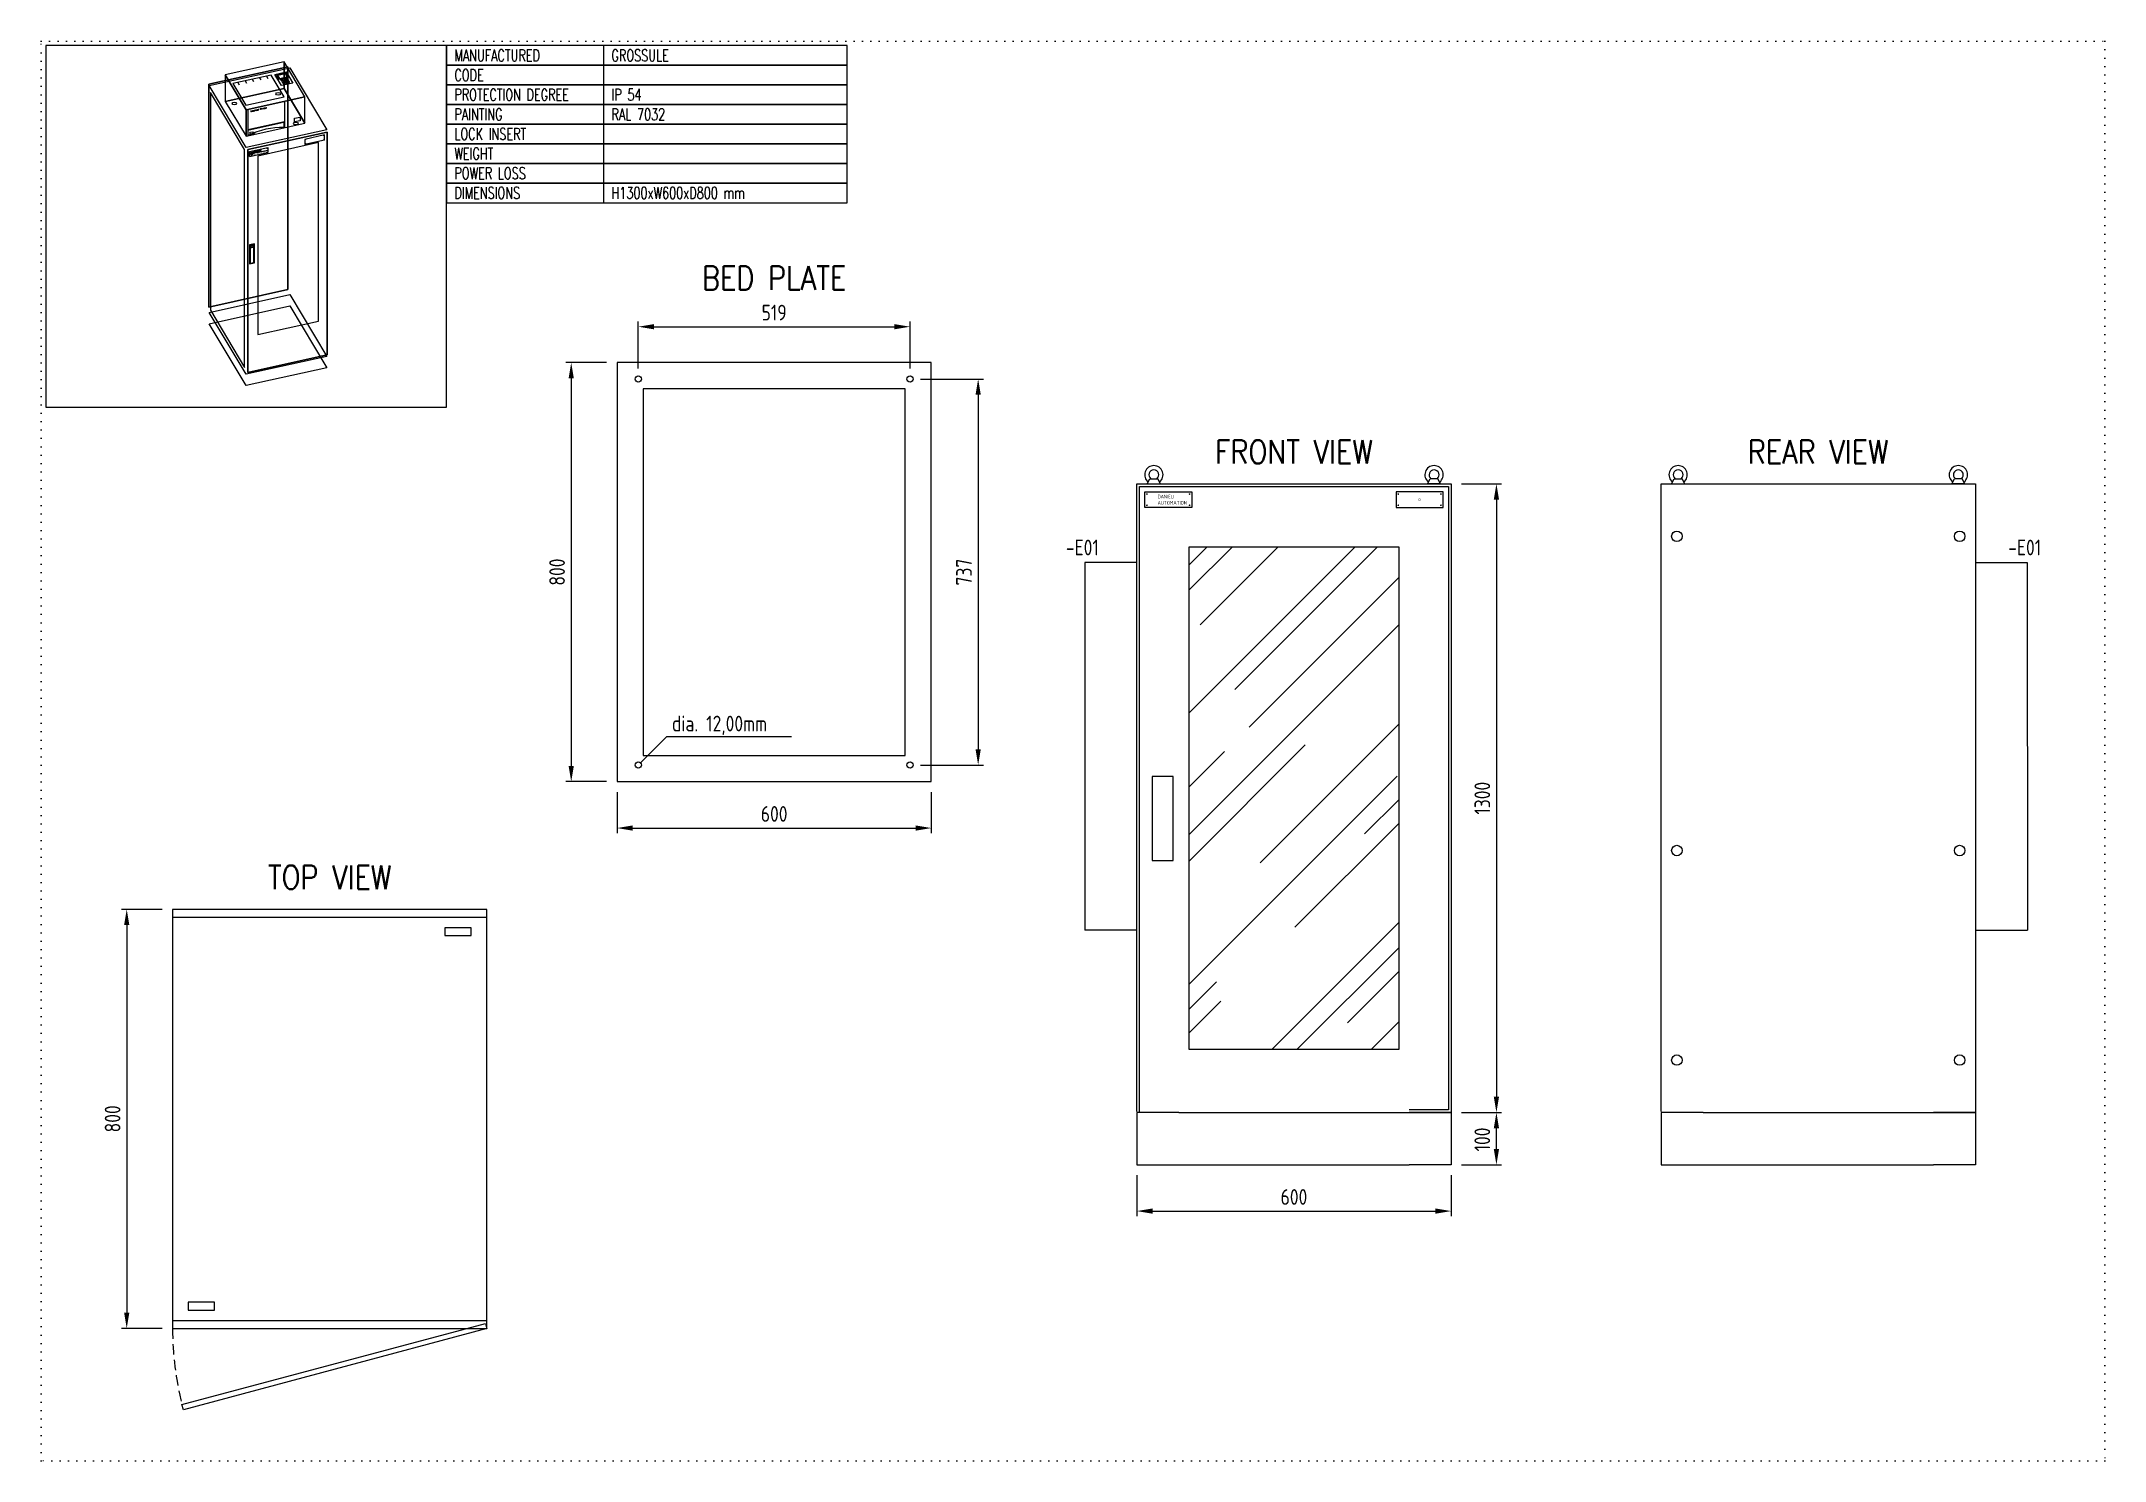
# Model space of a CAD drawing. Extents: x 21 to 415, y 21 to 292.
import ezdxf
from ezdxf.enums import TextEntityAlignment as Align

# ---------------------------------------------------------------- set-up
doc = ezdxf.new("R2010")
doc.units = 0
doc.header["$LTSCALE"] = 8
doc.header["$MEASUREMENT"] = 0
for name, pattern in [('DOT15', [0.1875, 0, -0.1875]), ('HIDDEN', [0.375, 0.25, -0.125]), ('LTY1', [0])]:
    doc.linetypes.add(name, pattern=pattern)
doc.layers.get('0').update_dxf_attribs({"linetype": 'CONTINUOUS'})
for name, color, linetype in [('CART-TESTI', 7, 'CONTINUOUS'), ('PEN1', 3, 'LTY1'), ('QUOTE', 4, 'CONTINUOUS'), ('SPD', 4, 'CONTINUOUS')]:
    doc.layers.add(name, color=color, linetype=linetype)
doc.styles.add('DIN', font='DIN.SHX', dxfattribs={"width": 0.85})
doc.styles.add('H', font='ROMANS', dxfattribs={"width": 0.85, "height": 4.5})
doc.styles.add('ROMANS', font='romans', dxfattribs={"width": 0.8})
doc.styles.add('SUPERFRENCH', font='DIN', dxfattribs={"height": 10})

# ---------------------------------------------------------------- blocks, each defined once
blk = doc.blocks.new('Q-PC6821')
at = {"layer": 'SPD', "color": 252, "extrusion": (-8.58024e-15, 1, 3.90866e-15)}
for points in [[(-5, 130), (-5, 2095), (-595, 2095), (-595, 130)], [(-5, 130), (-595, 130), (-595, 2095), (-5, 2095)]]:
    blk.add_lwpolyline(points, close=True, dxfattribs=at)
at = {"layer": 'SPD', "color": 252, "elevation": 100}
blk.add_lwpolyline([(0, -779), (0, -21), (600, -21), (600, -779)], close=True, dxfattribs=at)
at = {"layer": 'SPD', "color": 252}
blk.add_lwpolyline([(0, -779), (0, -21), (600, -21), (600, -779)], close=True, dxfattribs=at)
at = {"layer": 'SPD', "color": 252, "extrusion": (-8.58024e-15, -1, 3.90866e-15), "elevation": 800}
for points in [[(5, 130), (595, 130), (595, 2095), (5, 2095)], [(5, 130), (5, 2095), (595, 2095), (595, 130)]]:
    blk.add_lwpolyline(points, close=True, dxfattribs=at)
at = {"layer": 'SPD', "color": 252}
for points in [[(595, 0, 2095), (5, 0, 2095), (5, 0, 130), (595, 0, 130)], [(-1, -51, 140), (-1, -749, 140), (-1, -749, 2060), (-1, -51, 2060)], [(0, -21, 2100), (600, -21, 2100), (600, -779, 2100), (0, -779, 2100)], [(595, -800, 2095), (5, -800, 2095), (5, -800, 130), (595, -800, 130)]]:
    blk.add_3dface(points, dxfattribs=at)
at = {"layer": 'SPD', "color": 132}
blk.add_3dface([(80, -801, 445), (530, -801, 445), (530, -801, 2020), (80, -801, 2020)], dxfattribs=at)
blk = doc.blocks.new('Printer-laser')
at = {"layer": 'SPD'}
for p, q in [((-1945, -789, 229), (-1945, -814, 229)), ((-1895, -789, 229), (-1895, -814, 229)), ((-1845, -789, 229), (-1845, -814, 229)), ((-1795, -789, 229), (-1795, -814, 229)), ((-1745, -789, 229), (-1745, -814, 229))]:
    blk.add_line(p, q, dxfattribs=at)
at = {"layer": 'SPD', "extrusion": (4.996e-16, -1, 6.66134e-16)}
for p, q in [((-1727, -1084, 60), (-1983, -1084, 60)), ((-1732, -1084, 55), (-1983, -1084, 55)), ((-1983, -1084, 229), (-1983, -1084, 10)), ((-1732, -1084, 55), (-1732, -1084, 10)), ((-1727, -1084, 229), (-1727, -1084, 10))]:
    blk.add_line(p, q, dxfattribs=at)
at = {"layer": 'SPD', "elevation": 229}
for points in [[(-1980, -1036), (-1713, -1036), (-1713, -789), (-1980, -789)], [(-1689, -918), (-1689, -790), (-1608, -790), (-1608, -918)], [(-1680, -801), (-1680, -847), (-1616, -847), (-1616, -801)], [(-1675, -806), (-1675, -843), (-1620, -843), (-1620, -806)], [(-1671, -855), (-1671, -867), (-1660, -867), (-1660, -855)], [(-1671, -875), (-1671, -887), (-1660, -887), (-1660, -875)], [(-1671, -894), (-1671, -907), (-1660, -907), (-1660, -894)], [(-1654, -855), (-1654, -867), (-1642, -867), (-1642, -855)], [(-1654, -875), (-1654, -887), (-1642, -887), (-1642, -875)], [(-1654, -894), (-1654, -907), (-1642, -907), (-1642, -894)], [(-1637, -855), (-1637, -867), (-1625, -867), (-1625, -855)], [(-1637, -875), (-1637, -887), (-1625, -887), (-1625, -875)], [(-1637, -894), (-1637, -907), (-1625, -907), (-1625, -894)]]:
    blk.add_lwpolyline(points, close=True, dxfattribs=at)
at = {"layer": 'SPD', "extrusion": (4.996e-16, -1, 6.66134e-16), "elevation": 1084}
blk.add_lwpolyline([(-1617, 40), (-1657, 40), (-1657, 70), (-1617, 70)], close=True, dxfattribs=at)
at = {"layer": 'SPD'}
for centre in [(-1943, -714), (-1637, -714), (-1943, -1054), (-1637, -1054)]:
    blk.add_circle(centre, 15, dxfattribs=at)
at = {"layer": 'SPD', "extrusion": (4.996e-16, -1, 6.66134e-16)}
blk.add_arc((-1857, -432, 1084), 464, 74.3023, 105.6977, dxfattribs=at)
at = {"layer": 'SPD'}
for points in [[(-1995, -684, 10), (-1585, -684, 10), (-1585, -684, 229), (-1995, -684, 229)], [(-1995, -1084, 10), (-1585, -1084, 10), (-1585, -684, 10), (-1995, -684, 10)], [(-1995, -1084, 229), (-1585, -1084, 229), (-1585, -684, 229), (-1995, -684, 229)], [(-1995, -1084, 229), (-1995, -684, 229), (-1995, -684, 10), (-1995, -1084, 10)], [(-1585, -1084, 229), (-1585, -684, 229), (-1585, -684, 10), (-1585, -1084, 10)], [(-1995, -1084, 10), (-1585, -1084, 10), (-1585, -1084, 229), (-1995, -1084, 229)]]:
    blk.add_3dface(points, dxfattribs=at)
at = {"layer": 'SPD', "color": 7, "extrusion": (4.996e-16, -1, 6.66134e-16), "style": 'ROMANS', "width": 0.85}
blk.add_text('LaserJet Printer', height=12, dxfattribs=at).set_placement((-1850, 209, 1084), align=Align.MIDDLE_RIGHT)
blk = doc.blocks.new('A$C526911B5')
at = {"color": 7, "extrusion": (0.34202, -0.572049, 0.745508)}
for p, q in [((387.07, 143.53, -209.64), (381.85, 142.37, -208.13)), ((381.85, 142.37, -208.13), (381.85, 141.03, -209.16)), ((387.07, 142.19, -210.67), (381.85, 141.03, -209.16)), ((387.07, 142.19, -210.67), (387.07, 143.53, -209.64)), ((367.38, 139.17, -203.95), (372.14, 140.22, -205.33)), ((367.38, 137.83, -204.98), (367.38, 139.17, -203.95)), ((367.38, 137.83, -204.98), (372.14, 138.88, -206.35)), ((367.38, 138.5, -204.47), (367.63, 138.55, -204.54)), ((368.34, 138.71, -204.74), (372.14, 139.55, -205.84)), ((368.44, 138.84, -204.69), (368.5, 139.19, -204.45)), ((368.44, 138.84, -204.69), (368.5, 139.19, -204.45)), ((368.64, 138.88, -204.75), (368.44, 138.84, -204.69)), ((368.64, 139.22, -204.49), (368.5, 139.19, -204.45)), ((368.5, 139.19, -204.45), (368.59, 139.21, -204.48)), ((368.53, 138.94, -204.66), (368.57, 139.12, -204.53)), ((368.64, 138.96, -204.69), (368.53, 138.94, -204.66)), ((368.64, 139.14, -204.55), (368.57, 139.12, -204.53)), ((368.8, 138.91, -204.8), (368.94, 139.28, -204.58)), ((368.8, 138.91, -204.8), (368.89, 138.93, -204.83)), ((368.89, 138.93, -204.83), (368.91, 139.01, -204.78)), ((368.91, 139.01, -204.78), (369.04, 139.03, -204.81)), ((368.94, 139.28, -204.58), (369.05, 139.31, -204.61)), ((368.94, 139.07, -204.74), (368.99, 139.21, -204.66)), ((368.94, 139.07, -204.74), (369.02, 139.09, -204.77)), ((369.02, 139.09, -204.77), (368.99, 139.21, -204.66)), ((369.05, 138.97, -204.87), (369.04, 139.03, -204.81)), ((369.14, 138.99, -204.9), (369.05, 139.31, -204.61)), ((369.05, 138.97, -204.87), (369.14, 138.99, -204.9)), ((369.18, 139, -204.91), (369.25, 139.35, -204.67)), ((369.18, 139, -204.91), (369.25, 139.35, -204.67)), ((369.18, 139, -204.91), (369.26, 139.02, -204.93)), ((369.26, 139.02, -204.93), (369.31, 139.27, -204.76)), ((369.31, 139.27, -204.76), (369.45, 139.06, -204.99)), ((369.33, 139.37, -204.69), (369.47, 139.16, -204.92)), ((369.45, 139.06, -204.99), (369.51, 139.41, -204.75)), ((369.45, 139.06, -204.99), (369.53, 139.08, -205.01)), ((369.47, 139.16, -204.92), (369.51, 139.41, -204.75)), ((369.51, 139.41, -204.75), (369.6, 139.43, -204.77)), ((369.51, 139.41, -204.75), (369.6, 139.43, -204.77)), ((369.53, 139.08, -205.01), (369.6, 139.43, -204.77)), ((369.58, 139.09, -205.02), (369.65, 139.44, -204.78)), ((369.58, 139.09, -205.02), (369.65, 139.44, -204.78)), ((369.58, 139.09, -205.02), (369.67, 139.11, -205.05)), ((369.65, 139.44, -204.78), (369.73, 139.46, -204.81)), ((369.65, 139.44, -204.78), (369.73, 139.46, -204.81)), ((369.67, 139.11, -205.05), (369.73, 139.46, -204.81)), ((369.72, 139.12, -205.06), (369.79, 139.47, -204.82)), ((369.72, 139.12, -205.06), (369.79, 139.47, -204.82)), ((369.72, 139.12, -205.06), (369.94, 139.17, -205.13)), ((369.79, 139.47, -204.82), (370, 139.52, -204.89)), ((369.8, 139.19, -205.05), (369.82, 139.28, -204.99)), ((369.95, 139.23, -205.09), (369.8, 139.19, -205.05)), ((369.96, 139.31, -205.03), (369.82, 139.28, -204.99)), ((369.83, 139.34, -204.95), (369.85, 139.43, -204.89)), ((369.97, 139.37, -204.99), (369.83, 139.34, -204.95)), ((369.99, 139.46, -204.93), (369.85, 139.43, -204.89)), ((369.92, 139.5, -204.86), (370, 139.52, -204.89)), ((369.94, 139.17, -205.13), (369.95, 139.23, -205.09)), ((369.96, 139.31, -205.03), (369.97, 139.37, -204.99)), ((369.99, 139.18, -205.14), (370.05, 139.53, -204.9)), ((369.99, 139.46, -204.93), (370, 139.52, -204.89)), ((369.99, 139.18, -205.14), (370.2, 139.23, -205.2)), ((370.05, 139.53, -204.9), (370.13, 139.55, -204.92)), ((370.07, 139.25, -205.12), (370.13, 139.55, -204.92)), ((370.21, 139.28, -205.16), (370.07, 139.25, -205.12)), ((370.2, 139.23, -205.2), (370.21, 139.28, -205.16)), ((370.25, 139.24, -205.22), (370.31, 139.59, -204.98)), ((370.25, 139.24, -205.22), (370.33, 139.25, -205.24)), ((370.31, 139.59, -204.98), (370.4, 139.61, -205)), ((370.33, 139.25, -205.24), (370.4, 139.61, -205)), ((372.14, 140.22, -205.33), (372.14, 138.88, -206.35))]:
    blk.add_line(p, q, dxfattribs=at)
at = {"color": 7, "extrusion": (0.34202, -0.572049, 0.745508), "elevation": -106.01}
for points in [[(386.64, -188.3), (387.06, -188.43), (387.07, -188.46), (386.61, -188.39, -0.058012)], [(387.05, -188.38), (387.07, -188.42), (387.19, -188.45), (387.22, -188.48), (387.35, -188.5, 0.72868), (386.69, -188.22)], [(386.61, -188.56), (387.11, -188.54), (387.09, -188.51), (386.6, -188.47, 0.056185)], [(387.3, -188.54), (387.12, -188.55), (387.13, -188.59), (386.64, -188.64, 0.726081), (387.35, -188.53), (387.27, -188.52)]]:
    blk.add_lwpolyline(points, format="xyb", close=True, dxfattribs=at)
blk.add_lwpolyline([(387.09, -188.47), (387.21, -188.49), (387.24, -188.51), (387.1, -188.5)], close=True, dxfattribs=at)
at = {"color": 7, "extrusion": (0.34202, -0.572049, 0.745508), "const_width": 0.0492, "elevation": -106.01}
for points in [[(387.82, -188.26), (387.82, -188.26, -0.819804), (387.67, -188.61, -1.219804)], [(387.8, -188.31), (387.81, -188.31, -0.871291), (387.69, -188.56, 14.538985)]]:
    blk.add_lwpolyline(points, format="xyb", dxfattribs=at)
at = {"color": 7, "linetype": 'Continuous', "extrusion": (0.34202, -0.572049, 0.745508)}
for centre, radius in [((400.88, -193.93, -106.01), 0.0844), ((400.34, -195.16, -106.01), 0.0844), ((400.88, -193.93, -106.01), 0.0563), ((400.34, -195.16, -106.01), 0.0563), ((405.65, -196.05, -106.01), 0.0844), ((405.1, -197.28, -106.01), 0.0844), ((405.65, -196.05, -106.01), 0.0563), ((405.1, -197.28, -106.01), 0.0563), ((386.82, -187.66, -106.01), 0.0844), ((386.27, -188.89, -106.01), 0.0844), ((386.82, -187.66, -106.01), 0.0563), ((386.27, -188.89, -106.01), 0.0563), ((386.98, -188.47, -106.01), 0.375), ((391.14, -189.58, -106.01), 0.0844), ((390.59, -190.81, -106.01), 0.0844), ((391.14, -189.58, -106.01), 0.0563), ((390.59, -190.81, -106.01), 0.0563)]:
    blk.add_circle(centre, radius, dxfattribs=at)
at = {"color": 7, "extrusion": (0.34202, -0.572049, 0.745508)}
for centre, radius, end in [((387.73, -188.43, -106.01), 0.114, 58.1068), ((387.71, -188.42, -106.01), 0.217, 54.6661)]:
    blk.add_arc(centre, radius, 257.286, end, dxfattribs=at)
for points in [[(387.71, -188.18, -106.01), (387.47, -188.54, -106.01), (387.79, -188.22, -106.01), (387.55, -188.58, -106.01)], [(387.55, -188.58, -106.01), (387.67, -188.63, -106.01), (387.6, -188.49, -106.01), (387.71, -188.54, -106.01)], [(387.73, -188.3, -106.01), (387.8, -188.33, -106.01), (387.79, -188.22, -106.01), (387.84, -188.24, -106.01)], [(387.82, -188.71, -106.01), (388.13, -188.37, -106.01), (387.91, -188.74, -106.01), (388.21, -188.41, -106.01)], [(388.02, -188.62, -106.01), (388.1, -188.65, -106.01), (387.97, -188.67, -106.01), (388.09, -188.73, -106.01)], [(388.07, -188.81, -106.01), (388.15, -188.85, -106.01), (388.16, -188.39, -106.01), (388.24, -188.43, -106.01)], [(388.43, -188.51, -106.01), (388.19, -188.87, -106.01), (388.51, -188.54, -106.01), (388.28, -188.9, -106.01)], [(388.51, -188.54, -106.01), (388.52, -188.88, -106.01), (388.45, -188.64, -106.01), (388.45, -188.98, -106.01)], [(388.69, -188.62, -106.01), (388.45, -188.98, -106.01), (388.77, -188.66, -106.01), (388.53, -189.02, -106.01)], [(388.82, -188.68, -106.01), (388.59, -189.04, -106.01), (388.9, -188.72, -106.01), (388.67, -189.08, -106.01)], [(388.95, -188.74, -106.01), (388.72, -189.1, -106.01), (389.04, -188.78, -106.01), (388.8, -189.14, -106.01)], [(388.79, -189.13, -106.01), (388.93, -189.19, -106.01), (388.83, -189.07, -106.01), (388.97, -189.13, -106.01)], [(388.89, -188.98, -106.01), (389.03, -189.04, -106.01), (388.93, -188.92, -106.01), (389.07, -188.98, -106.01)], [(388.99, -188.83, -106.01), (389.13, -188.89, -106.01), (389.03, -188.77, -106.01), (389.17, -188.83, -106.01)], [(389.21, -188.85, -106.01), (388.97, -189.21, -106.01), (389.29, -188.89, -106.01), (389.05, -189.25, -106.01)], [(389.05, -189.25, -106.01), (389.19, -189.31, -106.01), (389.09, -189.19, -106.01), (389.23, -189.25, -106.01)], [(389.47, -188.97, -106.01), (389.23, -189.33, -106.01), (389.55, -189, -106.01), (389.31, -189.36, -106.01)]]:
    blk.add_solid(points, dxfattribs=at)
at = {"layer": 'CART-TESTI', "color": 3, "extrusion": (0.34202, -0.572049, 0.745508), "elevation": -101.64}
blk.add_lwpolyline([(371.61, -217.46), (372.85, -218.01), (375.41, -212.26), (374.18, -211.71)], close=True, dxfattribs=at)
at = {"layer": 'QUOTE', "color": 7, "extrusion": (0.34202, -0.572049, 0.745508), "elevation": -101.64}
blk.add_lwpolyline([(371.81, -217.38), (372.77, -217.81), (375.21, -212.33), (374.25, -211.9)], close=True, dxfattribs=at)
at = {"layer": 'QUOTE', "color": 7, "extrusion": (0.34202, -0.572049, 0.745508)}
for radius in [0.375, 0.3]:
    blk.add_circle((374.49, -212.67, -101.64), radius, dxfattribs=at)
at = {"extrusion": (-7.82707e-15, 0.793353, 0.608761), "xscale": 0.04000000000002479, "yscale": 0.03999999999998764, "zscale": 0.03999999999999455, "rotation": 200.0000000000072}
blk.add_blockref('Printer-laser', (-426.63, -319.86, -13.17), dxfattribs=at)
at = {"ltscale": 2, "extrusion": (-7.85483e-15, 0.793353, 0.608761), "xscale": 0.03750000000000001, "yscale": 0.03750000000000001, "zscale": 0.03750000000000001, "rotation": 199.9999999999997}
blk.add_blockref('Q-PC6821', (-356.48, -275.1, -92.03), dxfattribs=at)
at = {"color": 7, "extrusion": (0.34202, -0.572049, 0.745508), "style": 'SUPERFRENCH', "width": 0.9}
for s, height, p in [('A', 0.525, (387.13, -189.27, -106.01)), ('UTOMATION', 0.45, (387.52, -189.45, -106.01))]:
    blk.add_text(s, height=height, rotation=335.9761, dxfattribs=at).set_placement(p)

msp = doc.modelspace()

# ---------------------------------------------------------------- hatches: boundary and pattern name
h = msp.add_hatch()
h.set_pattern_fill('AR-RROOF', color=2, scale=20, angle=45, style=0)
h.set_pattern_definition([(45, (50.187, -54.514), (16.9706, 45.2548), [300, -40, 100, -20]), (45, (61.925, -28.634), (-32.9512, 4.667), [60, -6.6, 120, -15]), (45, (45.237, -35.423), (64.0639, 83.01434), [160, -28, 80, -20])])
h.paths.add_polyline_path([(280.19, 99.49), (280.19, 195.49), (240.19, 195.49), (240.19, 99.49)])

# ---------------------------------------------------------------- linework, layer by layer
at = {"linetype": 'DOT15'}
for p, q in [((21, 21), (21, 292)), ((21, 292), (415, 292)), ((415, 292), (415, 21)), ((415, 21), (21, 21))]:
    msp.add_line(p, q, dxfattribs=at)
for p, q in [((128.38, 291.17), (128.38, 287.42)), ((128.38, 287.42), (128.38, 283.67)), ((128.38, 283.67), (128.38, 279.92)), ((128.38, 279.92), (128.38, 276.17)), ((128.38, 276.17), (128.38, 272.42)), ((128.38, 272.42), (128.38, 268.67)), ((128.38, 268.67), (128.38, 264.92)), ((128.38, 264.92), (128.38, 261.17)), ((134.99, 229.51), (134.99, 238.5)), ((137.99, 237.5), (183.89, 237.5)), ((186.89, 229.51), (186.89, 238.5)), ((128.94, 230.66), (121.19, 230.66)), ((122.19, 227.66), (122.19, 153.66)), ((188.89, 227.51), (200.89, 227.51)), ((199.89, 224.51), (199.89, 156.81)), ((292.19, 207.49), (299.85, 207.49)), ((298.85, 204.49), (298.85, 90.49)), ((220.28, 192.49), (220.25, 122.3)), ((230.19, 192.49), (220.28, 192.49)), ((390.3, 192.49), (400.21, 192.49)), ((400.21, 192.49), (400.24, 122.3)), ((135.42, 154.24), (140.42, 159.24)), ((140.42, 159.24), (164.27, 159.24)), ((188.89, 153.81), (200.89, 153.81)), ((128.94, 150.66), (121.19, 150.66)), ((130.94, 148.66), (130.94, 140.79)), ((190.94, 148.66), (190.94, 140.79)), ((133.94, 141.79), (187.94, 141.79)), ((44.07, 126.27), (36.32, 126.27)), ((37.32, 123.27), (37.32, 49.27)), ((46.07, 124.77), (106.07, 124.77)), ((230.16, 122.3), (220.25, 122.3)), ((390.33, 122.3), (400.24, 122.3)), ((292.19, 87.49), (299.85, 87.49)), ((292.19, 87.49), (299.85, 87.49)), ((298.85, 80.49), (298.85, 84.49)), ((230.19, 75.49), (230.19, 67.66)), ((290.19, 75.49), (290.19, 67.66)), ((292.19, 77.49), (299.85, 77.49)), ((233.19, 68.66), (287.19, 68.66)), ((46.07, 47.77), (106.07, 47.77)), ((44.07, 46.27), (36.32, 46.27))]:
    msp.add_line(p, q)
at = {"color": 2}
for p, q in [((232.19, 207.49), (232.69, 208.49)), ((232.69, 208.49), (234.19, 208.49)), ((234.69, 207.49), (234.19, 208.49)), ((285.69, 207.49), (286.19, 208.49)), ((288.19, 207.49), (285.69, 207.49)), ((287.69, 208.49), (286.19, 208.49)), ((288.19, 207.49), (287.69, 208.49)), ((332.3, 207.49), (332.8, 208.49)), ((332.8, 208.49), (334.3, 208.49)), ((334.8, 207.49), (334.3, 208.49)), ((385.8, 207.49), (386.3, 208.49)), ((388.3, 207.49), (385.8, 207.49)), ((387.8, 208.49), (386.3, 208.49)), ((388.3, 207.49), (387.8, 208.49))]:
    msp.add_line(p, q, dxfattribs=at)
at = {"ltscale": 3}
msp.add_lwpolyline([(21.88, 222.17), (98.38, 222.17), (98.38, 291.17), (21.88, 291.17)], close=True, dxfattribs=at)
for points in [[(98.38, 287.42), (174.88, 287.42), (174.88, 291.17), (98.38, 291.17)], [(98.38, 283.67), (174.88, 283.67), (174.88, 287.42), (98.38, 287.42)], [(98.38, 279.92), (174.88, 279.92), (174.88, 283.67), (98.38, 283.67)], [(98.38, 276.17), (174.88, 276.17), (174.88, 279.92), (98.38, 279.92)], [(98.38, 272.42), (174.88, 272.42), (174.88, 276.17), (98.38, 276.17)], [(98.38, 268.67), (174.88, 268.67), (174.88, 272.42), (98.38, 272.42)], [(98.38, 264.92), (174.88, 264.92), (174.88, 268.67), (98.38, 268.67)], [(98.38, 261.17), (174.88, 261.17), (174.88, 264.92), (98.38, 264.92)], [(130.94, 150.66), (190.94, 150.66), (190.94, 230.66), (130.94, 230.66)], [(135.94, 155.66), (185.94, 155.66), (185.94, 225.66), (135.94, 225.66)], [(233.12, 135.62), (237.12, 135.62), (237.12, 151.62), (233.12, 151.62)], [(46.07, 46.27), (106.07, 46.27), (106.07, 126.27), (46.07, 126.27)], [(98.07, 121.27), (103.07, 121.27), (103.07, 122.77), (98.07, 122.77)], [(54.07, 51.27), (49.07, 51.27), (49.07, 49.77), (54.07, 49.77)], [(47.87, 31.71), (105.82, 47.23), (106.08, 46.27), (48.13, 30.74)]]:
    msp.add_lwpolyline(points, close=True)
at = {"color": 3}
for points in [[(231.69, 202.98), (231.69, 205.99), (240.69, 205.99), (240.69, 202.98)], [(288.69, 202.98), (288.69, 205.99), (279.68, 205.99), (279.68, 202.98)]]:
    msp.add_lwpolyline(points, close=True, dxfattribs=at)
at = {"const_width": 0.161}
for points in [[(232.2, 205.56, -1), (232.04, 205.56, -1)], [(240.34, 205.56, -1), (240.18, 205.56, -1)], [(280.03, 205.56, 1), (280.19, 205.56, 1)], [(288.18, 205.56, 1), (288.34, 205.56, 1)], [(232.2, 203.41, -1), (232.04, 203.41, -1)], [(240.34, 203.41, -1), (240.18, 203.41, -1)], [(280.03, 203.41, 1), (280.19, 203.41, 1)], [(288.18, 203.41, 1), (288.34, 203.41, 1)]]:
    msp.add_lwpolyline(points, format="xyb", close=True, dxfattribs=at)
for centre, radius in [((134.99, 227.51), 0.6), ((186.89, 227.51), 0.6), ((333.3, 197.49), 1), ((387.3, 197.49), 1), ((134.99, 153.81), 0.6), ((186.89, 153.81), 0.6), ((333.3, 137.49), 1), ((387.3, 137.49), 1), ((333.3, 97.49), 1), ((387.3, 97.49), 1)]:
    msp.add_circle(centre, radius)
at = {"color": 2}
for centre, radius, start, end in [((233.44, 209.24), 1.75, 307.6149, 232.3851), ((233.44, 209.24), 0.95, 307.8636, 232.1364), ((286.94, 209.24), 1.75, 307.6149, 232.3851), ((286.94, 209.24), 0.95, 307.8636, 232.1364), ((333.55, 209.24), 1.75, 307.6149, 232.3851), ((333.55, 209.24), 0.95, 307.8636, 232.1364), ((387.05, 209.24), 1.75, 307.6149, 232.3851), ((387.05, 209.24), 0.95, 307.8636, 232.1364)]:
    msp.add_arc(centre, radius, start, end, dxfattribs=at)
at = {"color": 2, "linetype": 'HIDDEN'}
msp.add_arc((106.08, 46.27), 60.01, 180, 194.045, dxfattribs=at)
for points in [[(137.99, 238), (137.99, 237), (134.99, 237.5)], [(183.89, 238), (183.89, 237), (186.89, 237.5)], [(121.69, 227.66), (122.69, 227.66), (122.19, 230.66)], [(199.39, 224.51), (200.39, 224.51), (199.89, 227.51)], [(299.35, 204.49), (298.35, 204.49), (298.85, 207.49)], [(121.69, 153.66), (122.69, 153.66), (122.19, 150.66)], [(199.39, 156.81), (200.39, 156.81), (199.89, 153.81)], [(133.94, 142.29), (133.94, 141.29), (130.94, 141.79)], [(187.94, 142.29), (187.94, 141.29), (190.94, 141.79)], [(36.82, 123.27), (37.82, 123.27), (37.32, 126.27)], [(299.35, 90.49), (298.35, 90.49), (298.85, 87.49)], [(299.35, 84.49), (298.35, 84.49), (298.85, 87.49)], [(299.35, 80.49), (298.35, 80.49), (298.85, 77.49)], [(233.19, 69.16), (233.19, 68.16), (230.19, 68.66)], [(287.19, 69.16), (287.19, 68.16), (290.19, 68.66)], [(36.82, 49.27), (37.82, 49.27), (37.32, 46.27)]]:
    msp.add_solid(points)
at = {"layer": 'CART-TESTI', "color": 2}
for p, q in [((238.19, 87.49), (282.19, 87.49)), ((338.3, 87.49), (382.3, 87.49)), ((238.19, 77.49), (282.19, 77.49)), ((338.3, 77.49), (382.3, 77.49))]:
    msp.add_line(p, q, dxfattribs=at)
for points in [[(230.19, 87.69), (230.19, 207.49), (290.19, 207.49), (290.19, 87.49), (282.19, 87.49)], [(230.69, 87.69), (230.69, 206.99), (289.69, 206.99), (289.69, 87.99), (282.19, 87.99)], [(330.3, 87.69), (330.3, 207.49), (390.3, 207.49), (390.3, 87.49), (382.3, 87.49)], [(238.19, 87.49), (230.19, 87.49), (230.19, 77.49), (238.19, 77.49)], [(282.19, 87.49), (290.19, 87.49), (290.19, 77.49), (282.19, 77.49)], [(338.3, 87.49), (330.3, 87.49), (330.3, 77.49), (338.3, 77.49)], [(382.3, 87.49), (390.3, 87.49), (390.3, 77.49), (382.3, 77.49)]]:
    msp.add_lwpolyline(points, dxfattribs=at)
at = {"layer": 'PEN1', "color": 3, "linetype": 'LTY1'}
msp.add_lwpolyline([(240.19, 99.49), (240.19, 195.49), (280.19, 195.49), (280.19, 99.49)], close=True, dxfattribs=at)

# ---------------------------------------------------------------- block references
at = {"xscale": 0.7276500000000001, "yscale": 0.7276500000000001, "zscale": 0.7276500000000001}
msp.add_blockref('A$C526911B5', (-206.54, 169.68, 183.73), dxfattribs=at)

# ---------------------------------------------------------------- texts
at = {"style": 'ROMANS', "width": 0.7}
for s, p in [('MANUFACTURED', (99.88, 289.3)), ('GROSSULE', (129.88, 289.3)), ('CODE', (99.88, 285.55)), ('PROTECTION DEGREE', (99.88, 281.8)), ('IP 54', (129.88, 281.8)), ('PAINTING', (99.88, 278.05)), ('RAL 7032', (129.88, 278.05)), ('LOCK INSERT', (99.88, 274.3)), ('WEIGHT', (99.88, 270.55)), ('POWER LOSS', (99.88, 266.8)), ('DIMENSIONS', (99.88, 263.05)), ('H1300xW600xD800 mm', (129.88, 263.05))]:
    msp.add_text(s, height=2.25, dxfattribs=at).set_placement(p, align=Align.MIDDLE_LEFT)
at = {"color": 3, "style": 'H', "width": 0.85}
for s, p in [('BED PLATE', (160.94, 244.55)), ('FRONT VIEW', (260.19, 211.37)), ('REAR VIEW', (360.3, 211.37)), ('TOP VIEW', (76.07, 130.15))]:
    msp.add_text(s, height=4.5, dxfattribs=at).set_placement(p, align=Align.CENTER)
at = {"style": 'DIN', "width": 0.85}
for s, p in [('-E01', (216.64, 193.85)), ('-E01', (396.57, 193.85)), ('dia. 12,00mm', (141.42, 160.24))]:
    msp.add_text(s, height=3, dxfattribs=at).set_placement(p)
at = {"style": 'DIN', "text_generation_flag": 6, "width": 0.85}
msp.add_text('1300', height=3, rotation=270, dxfattribs=at).set_placement((297.65, 147.49), align=Align.CENTER)
msp.add_text('100', height=3, rotation=270, dxfattribs=at).set_placement((297.65, 80.06))
at = {"char_height": 3, "attachment_point": 5, "style": 'DIN'}
for s, insert in [('\\A1;519', (160.94, 240.2)), ('\\A1;600', (160.94, 144.49)), ('\\A1;600', (260.19, 71.36))]:
    msp.add_mtext(s, dxfattribs=dict(at, insert=insert))
at = {"style": 'DIN'}
for s, insert, char_height, width, attachment_point in [('DANIELI\\PAUTOMATION', (234.15, 204.48), 0.7, 5.941, 4), ('O', (284.19, 204.48), 0.537, 5.9409, 5)]:
    msp.add_mtext(s, dxfattribs=dict(at, insert=insert, char_height=char_height, width=width, attachment_point=attachment_point))
at = {"char_height": 3, "attachment_point": 5, "rotation": 90, "style": 'DIN'}
for s, insert in [('\\A1;800', (119.49, 190.66)), ('\\A1;737', (197.19, 190.66)), ('\\A1;800', (34.62, 86.27))]:
    msp.add_mtext(s, dxfattribs=dict(at, insert=insert))

doc.saveas('drawing.dxf')
